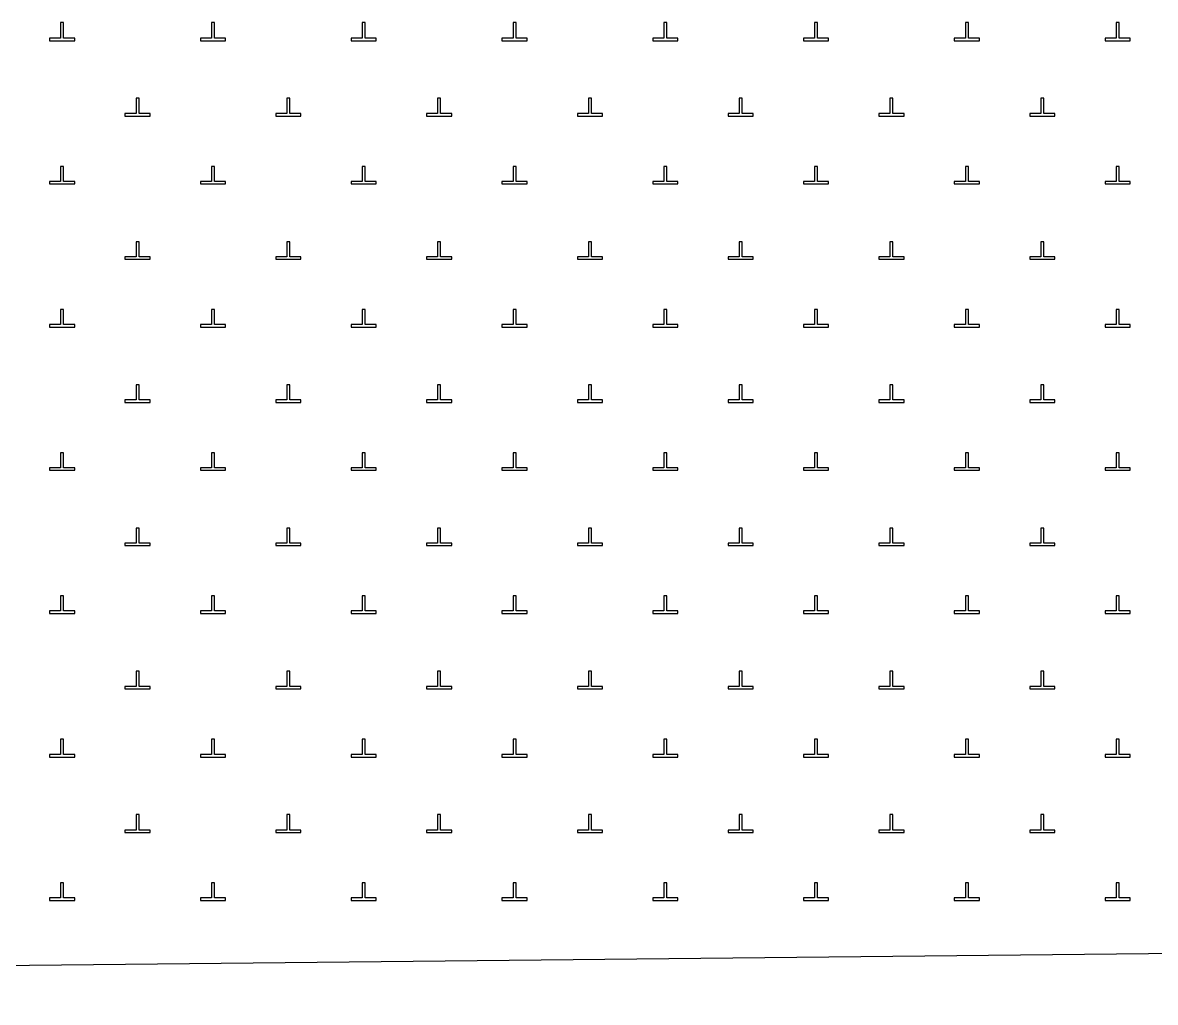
# Model space of a CAD drawing. Extents: x 550890 to 551618, y 1839259 to 1840146.
# Drawn here: x 551473.6 to 551496.14, y 1839868.35 to 1839887.85 of the extents above; entities that cross this region are included whole.
import ezdxf

# ---------------------------------------------------------------- set-up
doc = ezdxf.new("R2010")
doc.units = 0
doc.layers.add('Level 10', color=7, linetype='Continuous')
doc.layers.add('Level 19', color=7, linetype='Continuous')

msp = doc.modelspace()

# ---------------------------------------------------------------- linework, layer by layer
at = {"layer": 'Level 10'}
msp.add_line((551403.77, 1839868.35), (551536.48, 1839869.75), dxfattribs=at)
at = {"layer": 'Level 19'}
for p, q in [((551474.42, 1839887.85), (551474.36, 1839887.85)), ((551474.36, 1839887.85), (551474.36, 1839887.54)), ((551474.42, 1839887.54), (551474.42, 1839887.85)), ((551477.42, 1839887.85), (551477.36, 1839887.85)), ((551477.36, 1839887.85), (551477.36, 1839887.54)), ((551477.42, 1839887.54), (551477.42, 1839887.85)), ((551480.42, 1839887.85), (551480.36, 1839887.85)), ((551480.36, 1839887.85), (551480.36, 1839887.54)), ((551480.42, 1839887.54), (551480.42, 1839887.85)), ((551483.42, 1839887.85), (551483.36, 1839887.85)), ((551483.36, 1839887.85), (551483.36, 1839887.54)), ((551483.42, 1839887.54), (551483.42, 1839887.85)), ((551486.42, 1839887.85), (551486.36, 1839887.85)), ((551486.36, 1839887.85), (551486.36, 1839887.54)), ((551486.42, 1839887.54), (551486.42, 1839887.85)), ((551489.42, 1839887.85), (551489.36, 1839887.85)), ((551489.36, 1839887.85), (551489.36, 1839887.54)), ((551489.42, 1839887.54), (551489.42, 1839887.85)), ((551492.42, 1839887.85), (551492.36, 1839887.85)), ((551492.36, 1839887.85), (551492.36, 1839887.54)), ((551492.42, 1839887.54), (551492.42, 1839887.85)), ((551495.42, 1839887.85), (551495.36, 1839887.85)), ((551495.36, 1839887.85), (551495.36, 1839887.54)), ((551495.42, 1839887.54), (551495.42, 1839887.85)), ((551474.36, 1839887.54), (551474.14, 1839887.54)), ((551474.14, 1839887.54), (551474.14, 1839887.49)), ((551474.14, 1839887.49), (551474.64, 1839887.49)), ((551474.64, 1839887.54), (551474.42, 1839887.54)), ((551474.64, 1839887.49), (551474.64, 1839887.54)), ((551477.36, 1839887.54), (551477.14, 1839887.54)), ((551477.14, 1839887.54), (551477.14, 1839887.49)), ((551477.14, 1839887.49), (551477.64, 1839887.49)), ((551477.64, 1839887.54), (551477.42, 1839887.54)), ((551477.64, 1839887.49), (551477.64, 1839887.54)), ((551480.36, 1839887.54), (551480.14, 1839887.54)), ((551480.14, 1839887.54), (551480.14, 1839887.49)), ((551480.14, 1839887.49), (551480.64, 1839887.49)), ((551480.64, 1839887.54), (551480.42, 1839887.54)), ((551480.64, 1839887.49), (551480.64, 1839887.54)), ((551483.36, 1839887.54), (551483.14, 1839887.54)), ((551483.14, 1839887.54), (551483.14, 1839887.49)), ((551483.14, 1839887.49), (551483.64, 1839887.49)), ((551483.64, 1839887.54), (551483.42, 1839887.54)), ((551483.64, 1839887.49), (551483.64, 1839887.54)), ((551486.36, 1839887.54), (551486.14, 1839887.54)), ((551486.14, 1839887.54), (551486.14, 1839887.49)), ((551486.14, 1839887.49), (551486.64, 1839887.49)), ((551486.64, 1839887.54), (551486.42, 1839887.54)), ((551486.64, 1839887.49), (551486.64, 1839887.54)), ((551489.36, 1839887.54), (551489.14, 1839887.54)), ((551489.14, 1839887.54), (551489.14, 1839887.49)), ((551489.14, 1839887.49), (551489.64, 1839887.49)), ((551489.64, 1839887.54), (551489.42, 1839887.54)), ((551489.64, 1839887.49), (551489.64, 1839887.54)), ((551492.36, 1839887.54), (551492.14, 1839887.54)), ((551492.14, 1839887.54), (551492.14, 1839887.49)), ((551492.14, 1839887.49), (551492.64, 1839887.49)), ((551492.64, 1839887.54), (551492.42, 1839887.54)), ((551492.64, 1839887.49), (551492.64, 1839887.54)), ((551495.36, 1839887.54), (551495.14, 1839887.54)), ((551495.14, 1839887.54), (551495.14, 1839887.49)), ((551495.14, 1839887.49), (551495.64, 1839887.49)), ((551495.64, 1839887.54), (551495.42, 1839887.54)), ((551495.64, 1839887.49), (551495.64, 1839887.54)), ((551475.92, 1839886.35), (551475.86, 1839886.35)), ((551475.86, 1839886.35), (551475.86, 1839886.04)), ((551475.92, 1839886.04), (551475.92, 1839886.35)), ((551478.92, 1839886.35), (551478.86, 1839886.35)), ((551478.86, 1839886.35), (551478.86, 1839886.04)), ((551478.92, 1839886.04), (551478.92, 1839886.35)), ((551481.92, 1839886.35), (551481.86, 1839886.35)), ((551481.86, 1839886.35), (551481.86, 1839886.04)), ((551481.92, 1839886.04), (551481.92, 1839886.35)), ((551484.92, 1839886.35), (551484.86, 1839886.35)), ((551484.86, 1839886.35), (551484.86, 1839886.04)), ((551484.92, 1839886.04), (551484.92, 1839886.35)), ((551487.92, 1839886.35), (551487.86, 1839886.35)), ((551487.86, 1839886.35), (551487.86, 1839886.04)), ((551487.92, 1839886.04), (551487.92, 1839886.35)), ((551490.92, 1839886.35), (551490.86, 1839886.35)), ((551490.86, 1839886.35), (551490.86, 1839886.04)), ((551490.92, 1839886.04), (551490.92, 1839886.35)), ((551493.92, 1839886.35), (551493.86, 1839886.35)), ((551493.86, 1839886.35), (551493.86, 1839886.04)), ((551493.92, 1839886.04), (551493.92, 1839886.35)), ((551475.86, 1839886.04), (551475.64, 1839886.04)), ((551475.64, 1839886.04), (551475.64, 1839885.99)), ((551475.64, 1839885.99), (551476.14, 1839885.99)), ((551476.14, 1839886.04), (551475.92, 1839886.04)), ((551476.14, 1839885.99), (551476.14, 1839886.04)), ((551478.86, 1839886.04), (551478.64, 1839886.04)), ((551478.64, 1839886.04), (551478.64, 1839885.99)), ((551478.64, 1839885.99), (551479.14, 1839885.99)), ((551479.14, 1839886.04), (551478.92, 1839886.04)), ((551479.14, 1839885.99), (551479.14, 1839886.04)), ((551481.86, 1839886.04), (551481.64, 1839886.04)), ((551481.64, 1839886.04), (551481.64, 1839885.99)), ((551481.64, 1839885.99), (551482.14, 1839885.99)), ((551482.14, 1839886.04), (551481.92, 1839886.04)), ((551482.14, 1839885.99), (551482.14, 1839886.04)), ((551484.86, 1839886.04), (551484.64, 1839886.04)), ((551484.64, 1839886.04), (551484.64, 1839885.99)), ((551484.64, 1839885.99), (551485.14, 1839885.99)), ((551485.14, 1839886.04), (551484.92, 1839886.04)), ((551485.14, 1839885.99), (551485.14, 1839886.04)), ((551487.86, 1839886.04), (551487.64, 1839886.04)), ((551487.64, 1839886.04), (551487.64, 1839885.99)), ((551487.64, 1839885.99), (551488.14, 1839885.99)), ((551488.14, 1839886.04), (551487.92, 1839886.04)), ((551488.14, 1839885.99), (551488.14, 1839886.04)), ((551490.86, 1839886.04), (551490.64, 1839886.04)), ((551490.64, 1839886.04), (551490.64, 1839885.99)), ((551490.64, 1839885.99), (551491.14, 1839885.99)), ((551491.14, 1839886.04), (551490.92, 1839886.04)), ((551491.14, 1839885.99), (551491.14, 1839886.04)), ((551493.86, 1839886.04), (551493.64, 1839886.04)), ((551493.64, 1839886.04), (551493.64, 1839885.99)), ((551493.64, 1839885.99), (551494.14, 1839885.99)), ((551494.14, 1839886.04), (551493.92, 1839886.04)), ((551494.14, 1839885.99), (551494.14, 1839886.04)), ((551474.42, 1839884.99), (551474.36, 1839884.99)), ((551474.36, 1839884.99), (551474.36, 1839884.69)), ((551474.42, 1839884.69), (551474.42, 1839884.99)), ((551477.42, 1839884.99), (551477.36, 1839884.99)), ((551477.36, 1839884.99), (551477.36, 1839884.69)), ((551477.42, 1839884.69), (551477.42, 1839884.99)), ((551480.42, 1839884.99), (551480.36, 1839884.99)), ((551480.36, 1839884.99), (551480.36, 1839884.69)), ((551480.42, 1839884.69), (551480.42, 1839884.99)), ((551483.42, 1839884.99), (551483.36, 1839884.99)), ((551483.36, 1839884.99), (551483.36, 1839884.69)), ((551483.42, 1839884.69), (551483.42, 1839884.99)), ((551486.42, 1839884.99), (551486.36, 1839884.99)), ((551486.36, 1839884.99), (551486.36, 1839884.69)), ((551486.42, 1839884.69), (551486.42, 1839884.99)), ((551489.42, 1839884.99), (551489.36, 1839884.99)), ((551489.36, 1839884.99), (551489.36, 1839884.69)), ((551489.42, 1839884.69), (551489.42, 1839884.99)), ((551492.42, 1839884.99), (551492.36, 1839884.99)), ((551492.36, 1839884.99), (551492.36, 1839884.69)), ((551492.42, 1839884.69), (551492.42, 1839884.99)), ((551495.42, 1839884.99), (551495.36, 1839884.99)), ((551495.36, 1839884.99), (551495.36, 1839884.69)), ((551495.42, 1839884.69), (551495.42, 1839884.99)), ((551474.36, 1839884.69), (551474.14, 1839884.69)), ((551474.14, 1839884.69), (551474.14, 1839884.64)), ((551474.14, 1839884.64), (551474.64, 1839884.64)), ((551474.64, 1839884.69), (551474.42, 1839884.69)), ((551474.64, 1839884.64), (551474.64, 1839884.69)), ((551477.36, 1839884.69), (551477.14, 1839884.69)), ((551477.14, 1839884.69), (551477.14, 1839884.64)), ((551477.14, 1839884.64), (551477.64, 1839884.64)), ((551477.64, 1839884.69), (551477.42, 1839884.69)), ((551477.64, 1839884.64), (551477.64, 1839884.69)), ((551480.36, 1839884.69), (551480.14, 1839884.69)), ((551480.14, 1839884.69), (551480.14, 1839884.64)), ((551480.14, 1839884.64), (551480.64, 1839884.64)), ((551480.64, 1839884.69), (551480.42, 1839884.69)), ((551480.64, 1839884.64), (551480.64, 1839884.69)), ((551483.36, 1839884.69), (551483.14, 1839884.69)), ((551483.14, 1839884.69), (551483.14, 1839884.64)), ((551483.14, 1839884.64), (551483.64, 1839884.64)), ((551483.64, 1839884.69), (551483.42, 1839884.69)), ((551483.64, 1839884.64), (551483.64, 1839884.69)), ((551486.36, 1839884.69), (551486.14, 1839884.69)), ((551486.14, 1839884.69), (551486.14, 1839884.64)), ((551486.14, 1839884.64), (551486.64, 1839884.64)), ((551486.64, 1839884.69), (551486.42, 1839884.69)), ((551486.64, 1839884.64), (551486.64, 1839884.69)), ((551489.36, 1839884.69), (551489.14, 1839884.69)), ((551489.14, 1839884.69), (551489.14, 1839884.64)), ((551489.14, 1839884.64), (551489.64, 1839884.64)), ((551489.64, 1839884.69), (551489.42, 1839884.69)), ((551489.64, 1839884.64), (551489.64, 1839884.69)), ((551492.36, 1839884.69), (551492.14, 1839884.69)), ((551492.14, 1839884.69), (551492.14, 1839884.64)), ((551492.14, 1839884.64), (551492.64, 1839884.64)), ((551492.64, 1839884.69), (551492.42, 1839884.69)), ((551492.64, 1839884.64), (551492.64, 1839884.69)), ((551495.36, 1839884.69), (551495.14, 1839884.69)), ((551495.14, 1839884.69), (551495.14, 1839884.64)), ((551495.14, 1839884.64), (551495.64, 1839884.64)), ((551495.64, 1839884.69), (551495.42, 1839884.69)), ((551495.64, 1839884.64), (551495.64, 1839884.69)), ((551475.92, 1839883.49), (551475.86, 1839883.49)), ((551475.86, 1839883.49), (551475.86, 1839883.19)), ((551475.92, 1839883.19), (551475.92, 1839883.49)), ((551478.92, 1839883.49), (551478.86, 1839883.49)), ((551478.86, 1839883.49), (551478.86, 1839883.19)), ((551478.92, 1839883.19), (551478.92, 1839883.49)), ((551481.92, 1839883.49), (551481.86, 1839883.49)), ((551481.86, 1839883.49), (551481.86, 1839883.19)), ((551481.92, 1839883.19), (551481.92, 1839883.49)), ((551484.92, 1839883.49), (551484.86, 1839883.49)), ((551484.86, 1839883.49), (551484.86, 1839883.19)), ((551484.92, 1839883.19), (551484.92, 1839883.49)), ((551487.92, 1839883.49), (551487.86, 1839883.49)), ((551487.86, 1839883.49), (551487.86, 1839883.19)), ((551487.92, 1839883.19), (551487.92, 1839883.49)), ((551490.92, 1839883.49), (551490.86, 1839883.49)), ((551490.86, 1839883.49), (551490.86, 1839883.19)), ((551490.92, 1839883.19), (551490.92, 1839883.49)), ((551493.92, 1839883.49), (551493.86, 1839883.49)), ((551493.86, 1839883.49), (551493.86, 1839883.19)), ((551493.92, 1839883.19), (551493.92, 1839883.49)), ((551475.86, 1839883.19), (551475.64, 1839883.19)), ((551475.64, 1839883.19), (551475.64, 1839883.14)), ((551475.64, 1839883.14), (551476.14, 1839883.14)), ((551476.14, 1839883.19), (551475.92, 1839883.19)), ((551476.14, 1839883.14), (551476.14, 1839883.19)), ((551478.86, 1839883.19), (551478.64, 1839883.19)), ((551478.64, 1839883.19), (551478.64, 1839883.14)), ((551478.64, 1839883.14), (551479.14, 1839883.14)), ((551479.14, 1839883.19), (551478.92, 1839883.19)), ((551479.14, 1839883.14), (551479.14, 1839883.19)), ((551481.86, 1839883.19), (551481.64, 1839883.19)), ((551481.64, 1839883.19), (551481.64, 1839883.14)), ((551481.64, 1839883.14), (551482.14, 1839883.14)), ((551482.14, 1839883.19), (551481.92, 1839883.19)), ((551482.14, 1839883.14), (551482.14, 1839883.19)), ((551484.86, 1839883.19), (551484.64, 1839883.19)), ((551484.64, 1839883.19), (551484.64, 1839883.14)), ((551484.64, 1839883.14), (551485.14, 1839883.14)), ((551485.14, 1839883.19), (551484.92, 1839883.19)), ((551485.14, 1839883.14), (551485.14, 1839883.19)), ((551487.86, 1839883.19), (551487.64, 1839883.19)), ((551487.64, 1839883.19), (551487.64, 1839883.14)), ((551487.64, 1839883.14), (551488.14, 1839883.14)), ((551488.14, 1839883.19), (551487.92, 1839883.19)), ((551488.14, 1839883.14), (551488.14, 1839883.19)), ((551490.86, 1839883.19), (551490.64, 1839883.19)), ((551490.64, 1839883.19), (551490.64, 1839883.14)), ((551490.64, 1839883.14), (551491.14, 1839883.14)), ((551491.14, 1839883.19), (551490.92, 1839883.19)), ((551491.14, 1839883.14), (551491.14, 1839883.19)), ((551493.86, 1839883.19), (551493.64, 1839883.19)), ((551493.64, 1839883.19), (551493.64, 1839883.14)), ((551493.64, 1839883.14), (551494.14, 1839883.14)), ((551494.14, 1839883.19), (551493.92, 1839883.19)), ((551494.14, 1839883.14), (551494.14, 1839883.19)), ((551474.42, 1839882.14), (551474.36, 1839882.14)), ((551474.36, 1839882.14), (551474.36, 1839881.84)), ((551474.42, 1839881.84), (551474.42, 1839882.14)), ((551477.42, 1839882.14), (551477.36, 1839882.14)), ((551477.36, 1839882.14), (551477.36, 1839881.84)), ((551477.42, 1839881.84), (551477.42, 1839882.14)), ((551480.42, 1839882.14), (551480.36, 1839882.14)), ((551480.36, 1839882.14), (551480.36, 1839881.84)), ((551480.42, 1839881.84), (551480.42, 1839882.14)), ((551483.42, 1839882.14), (551483.36, 1839882.14)), ((551483.36, 1839882.14), (551483.36, 1839881.84)), ((551483.42, 1839881.84), (551483.42, 1839882.14)), ((551486.42, 1839882.14), (551486.36, 1839882.14)), ((551486.36, 1839882.14), (551486.36, 1839881.84)), ((551486.42, 1839881.84), (551486.42, 1839882.14)), ((551489.42, 1839882.14), (551489.36, 1839882.14)), ((551489.36, 1839882.14), (551489.36, 1839881.84)), ((551489.42, 1839881.84), (551489.42, 1839882.14)), ((551492.42, 1839882.14), (551492.36, 1839882.14)), ((551492.36, 1839882.14), (551492.36, 1839881.84)), ((551492.42, 1839881.84), (551492.42, 1839882.14)), ((551495.42, 1839882.14), (551495.36, 1839882.14)), ((551495.36, 1839882.14), (551495.36, 1839881.84)), ((551495.42, 1839881.84), (551495.42, 1839882.14)), ((551474.36, 1839881.84), (551474.14, 1839881.84)), ((551474.14, 1839881.84), (551474.14, 1839881.79)), ((551474.14, 1839881.79), (551474.64, 1839881.79)), ((551474.64, 1839881.84), (551474.42, 1839881.84)), ((551474.64, 1839881.79), (551474.64, 1839881.84)), ((551477.36, 1839881.84), (551477.14, 1839881.84)), ((551477.14, 1839881.84), (551477.14, 1839881.79)), ((551477.14, 1839881.79), (551477.64, 1839881.79)), ((551477.64, 1839881.84), (551477.42, 1839881.84)), ((551477.64, 1839881.79), (551477.64, 1839881.84)), ((551480.36, 1839881.84), (551480.14, 1839881.84)), ((551480.14, 1839881.84), (551480.14, 1839881.79)), ((551480.14, 1839881.79), (551480.64, 1839881.79)), ((551480.64, 1839881.84), (551480.42, 1839881.84)), ((551480.64, 1839881.79), (551480.64, 1839881.84)), ((551483.36, 1839881.84), (551483.14, 1839881.84)), ((551483.14, 1839881.84), (551483.14, 1839881.79)), ((551483.14, 1839881.79), (551483.64, 1839881.79)), ((551483.64, 1839881.84), (551483.42, 1839881.84)), ((551483.64, 1839881.79), (551483.64, 1839881.84)), ((551486.36, 1839881.84), (551486.14, 1839881.84)), ((551486.14, 1839881.84), (551486.14, 1839881.79)), ((551486.14, 1839881.79), (551486.64, 1839881.79)), ((551486.64, 1839881.84), (551486.42, 1839881.84)), ((551486.64, 1839881.79), (551486.64, 1839881.84)), ((551489.36, 1839881.84), (551489.14, 1839881.84)), ((551489.14, 1839881.84), (551489.14, 1839881.79)), ((551489.14, 1839881.79), (551489.64, 1839881.79)), ((551489.64, 1839881.84), (551489.42, 1839881.84)), ((551489.64, 1839881.79), (551489.64, 1839881.84)), ((551492.36, 1839881.84), (551492.14, 1839881.84)), ((551492.14, 1839881.84), (551492.14, 1839881.79)), ((551492.14, 1839881.79), (551492.64, 1839881.79)), ((551492.64, 1839881.84), (551492.42, 1839881.84)), ((551492.64, 1839881.79), (551492.64, 1839881.84)), ((551495.36, 1839881.84), (551495.14, 1839881.84)), ((551495.14, 1839881.84), (551495.14, 1839881.79)), ((551495.14, 1839881.79), (551495.64, 1839881.79)), ((551495.64, 1839881.84), (551495.42, 1839881.84)), ((551495.64, 1839881.79), (551495.64, 1839881.84)), ((551475.92, 1839880.64), (551475.86, 1839880.64)), ((551475.86, 1839880.64), (551475.86, 1839880.34)), ((551475.92, 1839880.34), (551475.92, 1839880.64)), ((551478.92, 1839880.64), (551478.86, 1839880.64)), ((551478.86, 1839880.64), (551478.86, 1839880.34)), ((551478.92, 1839880.34), (551478.92, 1839880.64)), ((551481.92, 1839880.64), (551481.86, 1839880.64)), ((551481.86, 1839880.64), (551481.86, 1839880.34)), ((551481.92, 1839880.34), (551481.92, 1839880.64)), ((551484.92, 1839880.64), (551484.86, 1839880.64)), ((551484.86, 1839880.64), (551484.86, 1839880.34)), ((551484.92, 1839880.34), (551484.92, 1839880.64)), ((551487.92, 1839880.64), (551487.86, 1839880.64)), ((551487.86, 1839880.64), (551487.86, 1839880.34)), ((551487.92, 1839880.34), (551487.92, 1839880.64)), ((551490.92, 1839880.64), (551490.86, 1839880.64)), ((551490.86, 1839880.64), (551490.86, 1839880.34)), ((551490.92, 1839880.34), (551490.92, 1839880.64)), ((551493.92, 1839880.64), (551493.86, 1839880.64)), ((551493.86, 1839880.64), (551493.86, 1839880.34)), ((551493.92, 1839880.34), (551493.92, 1839880.64)), ((551475.86, 1839880.34), (551475.64, 1839880.34)), ((551475.64, 1839880.34), (551475.64, 1839880.29)), ((551475.64, 1839880.29), (551476.14, 1839880.29)), ((551476.14, 1839880.34), (551475.92, 1839880.34)), ((551476.14, 1839880.29), (551476.14, 1839880.34)), ((551478.86, 1839880.34), (551478.64, 1839880.34)), ((551478.64, 1839880.34), (551478.64, 1839880.29)), ((551478.64, 1839880.29), (551479.14, 1839880.29)), ((551479.14, 1839880.34), (551478.92, 1839880.34)), ((551479.14, 1839880.29), (551479.14, 1839880.34)), ((551481.86, 1839880.34), (551481.64, 1839880.34)), ((551481.64, 1839880.34), (551481.64, 1839880.29)), ((551481.64, 1839880.29), (551482.14, 1839880.29)), ((551482.14, 1839880.34), (551481.92, 1839880.34)), ((551482.14, 1839880.29), (551482.14, 1839880.34)), ((551484.86, 1839880.34), (551484.64, 1839880.34)), ((551484.64, 1839880.34), (551484.64, 1839880.29)), ((551484.64, 1839880.29), (551485.14, 1839880.29)), ((551485.14, 1839880.34), (551484.92, 1839880.34)), ((551485.14, 1839880.29), (551485.14, 1839880.34)), ((551487.86, 1839880.34), (551487.64, 1839880.34)), ((551487.64, 1839880.34), (551487.64, 1839880.29)), ((551487.64, 1839880.29), (551488.14, 1839880.29)), ((551488.14, 1839880.34), (551487.92, 1839880.34)), ((551488.14, 1839880.29), (551488.14, 1839880.34)), ((551490.86, 1839880.34), (551490.64, 1839880.34)), ((551490.64, 1839880.34), (551490.64, 1839880.29)), ((551490.64, 1839880.29), (551491.14, 1839880.29)), ((551491.14, 1839880.34), (551490.92, 1839880.34)), ((551491.14, 1839880.29), (551491.14, 1839880.34)), ((551493.86, 1839880.34), (551493.64, 1839880.34)), ((551493.64, 1839880.34), (551493.64, 1839880.29)), ((551493.64, 1839880.29), (551494.14, 1839880.29)), ((551494.14, 1839880.34), (551493.92, 1839880.34)), ((551494.14, 1839880.29), (551494.14, 1839880.34)), ((551474.42, 1839879.29), (551474.36, 1839879.29)), ((551474.36, 1839879.29), (551474.36, 1839878.99)), ((551474.42, 1839878.99), (551474.42, 1839879.29)), ((551477.42, 1839879.29), (551477.36, 1839879.29)), ((551477.36, 1839879.29), (551477.36, 1839878.99)), ((551477.42, 1839878.99), (551477.42, 1839879.29)), ((551480.42, 1839879.29), (551480.36, 1839879.29)), ((551480.36, 1839879.29), (551480.36, 1839878.99)), ((551480.42, 1839878.99), (551480.42, 1839879.29)), ((551483.42, 1839879.29), (551483.36, 1839879.29)), ((551483.36, 1839879.29), (551483.36, 1839878.99)), ((551483.42, 1839878.99), (551483.42, 1839879.29)), ((551486.42, 1839879.29), (551486.36, 1839879.29)), ((551486.36, 1839879.29), (551486.36, 1839878.99)), ((551486.42, 1839878.99), (551486.42, 1839879.29)), ((551489.42, 1839879.29), (551489.36, 1839879.29)), ((551489.36, 1839879.29), (551489.36, 1839878.99)), ((551489.42, 1839878.99), (551489.42, 1839879.29)), ((551492.42, 1839879.29), (551492.36, 1839879.29)), ((551492.36, 1839879.29), (551492.36, 1839878.99)), ((551492.42, 1839878.99), (551492.42, 1839879.29)), ((551495.42, 1839879.29), (551495.36, 1839879.29)), ((551495.36, 1839879.29), (551495.36, 1839878.99)), ((551495.42, 1839878.99), (551495.42, 1839879.29)), ((551474.36, 1839878.99), (551474.14, 1839878.99)), ((551474.14, 1839878.99), (551474.14, 1839878.94)), ((551474.14, 1839878.94), (551474.64, 1839878.94)), ((551474.64, 1839878.99), (551474.42, 1839878.99)), ((551474.64, 1839878.94), (551474.64, 1839878.99)), ((551477.36, 1839878.99), (551477.14, 1839878.99)), ((551477.14, 1839878.99), (551477.14, 1839878.94)), ((551477.14, 1839878.94), (551477.64, 1839878.94)), ((551477.64, 1839878.99), (551477.42, 1839878.99)), ((551477.64, 1839878.94), (551477.64, 1839878.99)), ((551480.36, 1839878.99), (551480.14, 1839878.99)), ((551480.14, 1839878.99), (551480.14, 1839878.94)), ((551480.14, 1839878.94), (551480.64, 1839878.94)), ((551480.64, 1839878.99), (551480.42, 1839878.99)), ((551480.64, 1839878.94), (551480.64, 1839878.99)), ((551483.36, 1839878.99), (551483.14, 1839878.99)), ((551483.14, 1839878.99), (551483.14, 1839878.94)), ((551483.14, 1839878.94), (551483.64, 1839878.94)), ((551483.64, 1839878.99), (551483.42, 1839878.99)), ((551483.64, 1839878.94), (551483.64, 1839878.99)), ((551486.36, 1839878.99), (551486.14, 1839878.99)), ((551486.14, 1839878.99), (551486.14, 1839878.94)), ((551486.14, 1839878.94), (551486.64, 1839878.94)), ((551486.64, 1839878.99), (551486.42, 1839878.99)), ((551486.64, 1839878.94), (551486.64, 1839878.99)), ((551489.36, 1839878.99), (551489.14, 1839878.99)), ((551489.14, 1839878.99), (551489.14, 1839878.94)), ((551489.14, 1839878.94), (551489.64, 1839878.94)), ((551489.64, 1839878.99), (551489.42, 1839878.99)), ((551489.64, 1839878.94), (551489.64, 1839878.99)), ((551492.36, 1839878.99), (551492.14, 1839878.99)), ((551492.14, 1839878.99), (551492.14, 1839878.94)), ((551492.14, 1839878.94), (551492.64, 1839878.94)), ((551492.64, 1839878.99), (551492.42, 1839878.99)), ((551492.64, 1839878.94), (551492.64, 1839878.99)), ((551495.36, 1839878.99), (551495.14, 1839878.99)), ((551495.14, 1839878.99), (551495.14, 1839878.94)), ((551495.14, 1839878.94), (551495.64, 1839878.94)), ((551495.64, 1839878.99), (551495.42, 1839878.99)), ((551495.64, 1839878.94), (551495.64, 1839878.99)), ((551475.92, 1839877.79), (551475.86, 1839877.79)), ((551475.86, 1839877.79), (551475.86, 1839877.49)), ((551475.92, 1839877.49), (551475.92, 1839877.79)), ((551478.92, 1839877.79), (551478.86, 1839877.79)), ((551478.86, 1839877.79), (551478.86, 1839877.49)), ((551478.92, 1839877.49), (551478.92, 1839877.79)), ((551481.92, 1839877.79), (551481.86, 1839877.79)), ((551481.86, 1839877.79), (551481.86, 1839877.49)), ((551481.92, 1839877.49), (551481.92, 1839877.79)), ((551484.92, 1839877.79), (551484.86, 1839877.79)), ((551484.86, 1839877.79), (551484.86, 1839877.49)), ((551484.92, 1839877.49), (551484.92, 1839877.79)), ((551487.92, 1839877.79), (551487.86, 1839877.79)), ((551487.86, 1839877.79), (551487.86, 1839877.49)), ((551487.92, 1839877.49), (551487.92, 1839877.79)), ((551490.92, 1839877.79), (551490.86, 1839877.79)), ((551490.86, 1839877.79), (551490.86, 1839877.49)), ((551490.92, 1839877.49), (551490.92, 1839877.79)), ((551493.92, 1839877.79), (551493.86, 1839877.79)), ((551493.86, 1839877.79), (551493.86, 1839877.49)), ((551493.92, 1839877.49), (551493.92, 1839877.79)), ((551475.86, 1839877.49), (551475.64, 1839877.49)), ((551475.64, 1839877.49), (551475.64, 1839877.44)), ((551475.64, 1839877.44), (551476.14, 1839877.44)), ((551476.14, 1839877.49), (551475.92, 1839877.49)), ((551476.14, 1839877.44), (551476.14, 1839877.49)), ((551478.86, 1839877.49), (551478.64, 1839877.49)), ((551478.64, 1839877.49), (551478.64, 1839877.44)), ((551478.64, 1839877.44), (551479.14, 1839877.44)), ((551479.14, 1839877.49), (551478.92, 1839877.49)), ((551479.14, 1839877.44), (551479.14, 1839877.49)), ((551481.86, 1839877.49), (551481.64, 1839877.49)), ((551481.64, 1839877.49), (551481.64, 1839877.44)), ((551481.64, 1839877.44), (551482.14, 1839877.44)), ((551482.14, 1839877.49), (551481.92, 1839877.49)), ((551482.14, 1839877.44), (551482.14, 1839877.49)), ((551484.86, 1839877.49), (551484.64, 1839877.49)), ((551484.64, 1839877.49), (551484.64, 1839877.44)), ((551484.64, 1839877.44), (551485.14, 1839877.44)), ((551485.14, 1839877.49), (551484.92, 1839877.49)), ((551485.14, 1839877.44), (551485.14, 1839877.49)), ((551487.86, 1839877.49), (551487.64, 1839877.49)), ((551487.64, 1839877.49), (551487.64, 1839877.44)), ((551487.64, 1839877.44), (551488.14, 1839877.44)), ((551488.14, 1839877.49), (551487.92, 1839877.49)), ((551488.14, 1839877.44), (551488.14, 1839877.49)), ((551490.86, 1839877.49), (551490.64, 1839877.49)), ((551490.64, 1839877.49), (551490.64, 1839877.44)), ((551490.64, 1839877.44), (551491.14, 1839877.44)), ((551491.14, 1839877.49), (551490.92, 1839877.49)), ((551491.14, 1839877.44), (551491.14, 1839877.49)), ((551493.86, 1839877.49), (551493.64, 1839877.49)), ((551493.64, 1839877.49), (551493.64, 1839877.44)), ((551493.64, 1839877.44), (551494.14, 1839877.44)), ((551494.14, 1839877.49), (551493.92, 1839877.49)), ((551494.14, 1839877.44), (551494.14, 1839877.49)), ((551474.42, 1839876.44), (551474.36, 1839876.44)), ((551474.36, 1839876.44), (551474.36, 1839876.14)), ((551474.42, 1839876.14), (551474.42, 1839876.44)), ((551477.42, 1839876.44), (551477.36, 1839876.44)), ((551477.36, 1839876.44), (551477.36, 1839876.14)), ((551477.42, 1839876.14), (551477.42, 1839876.44)), ((551480.42, 1839876.44), (551480.36, 1839876.44)), ((551480.36, 1839876.44), (551480.36, 1839876.14)), ((551480.42, 1839876.14), (551480.42, 1839876.44)), ((551483.42, 1839876.44), (551483.36, 1839876.44)), ((551483.36, 1839876.44), (551483.36, 1839876.14)), ((551483.42, 1839876.14), (551483.42, 1839876.44)), ((551486.42, 1839876.44), (551486.36, 1839876.44)), ((551486.36, 1839876.44), (551486.36, 1839876.14)), ((551486.42, 1839876.14), (551486.42, 1839876.44)), ((551489.42, 1839876.44), (551489.36, 1839876.44)), ((551489.36, 1839876.44), (551489.36, 1839876.14)), ((551489.42, 1839876.14), (551489.42, 1839876.44)), ((551492.42, 1839876.44), (551492.36, 1839876.44)), ((551492.36, 1839876.44), (551492.36, 1839876.14)), ((551492.42, 1839876.14), (551492.42, 1839876.44)), ((551495.42, 1839876.44), (551495.36, 1839876.44)), ((551495.36, 1839876.44), (551495.36, 1839876.14)), ((551495.42, 1839876.14), (551495.42, 1839876.44)), ((551474.36, 1839876.14), (551474.14, 1839876.14)), ((551474.14, 1839876.14), (551474.14, 1839876.09)), ((551474.14, 1839876.09), (551474.64, 1839876.09)), ((551474.64, 1839876.14), (551474.42, 1839876.14)), ((551474.64, 1839876.09), (551474.64, 1839876.14)), ((551477.36, 1839876.14), (551477.14, 1839876.14)), ((551477.14, 1839876.14), (551477.14, 1839876.09)), ((551477.14, 1839876.09), (551477.64, 1839876.09)), ((551477.64, 1839876.14), (551477.42, 1839876.14)), ((551477.64, 1839876.09), (551477.64, 1839876.14)), ((551480.36, 1839876.14), (551480.14, 1839876.14)), ((551480.14, 1839876.14), (551480.14, 1839876.09)), ((551480.14, 1839876.09), (551480.64, 1839876.09)), ((551480.64, 1839876.14), (551480.42, 1839876.14)), ((551480.64, 1839876.09), (551480.64, 1839876.14)), ((551483.36, 1839876.14), (551483.14, 1839876.14)), ((551483.14, 1839876.14), (551483.14, 1839876.09)), ((551483.14, 1839876.09), (551483.64, 1839876.09)), ((551483.64, 1839876.14), (551483.42, 1839876.14)), ((551483.64, 1839876.09), (551483.64, 1839876.14)), ((551486.36, 1839876.14), (551486.14, 1839876.14)), ((551486.14, 1839876.14), (551486.14, 1839876.09)), ((551486.14, 1839876.09), (551486.64, 1839876.09)), ((551486.64, 1839876.14), (551486.42, 1839876.14)), ((551486.64, 1839876.09), (551486.64, 1839876.14)), ((551489.36, 1839876.14), (551489.14, 1839876.14)), ((551489.14, 1839876.14), (551489.14, 1839876.09)), ((551489.14, 1839876.09), (551489.64, 1839876.09)), ((551489.64, 1839876.14), (551489.42, 1839876.14)), ((551489.64, 1839876.09), (551489.64, 1839876.14)), ((551492.36, 1839876.14), (551492.14, 1839876.14)), ((551492.14, 1839876.14), (551492.14, 1839876.09)), ((551492.14, 1839876.09), (551492.64, 1839876.09)), ((551492.64, 1839876.14), (551492.42, 1839876.14)), ((551492.64, 1839876.09), (551492.64, 1839876.14)), ((551495.36, 1839876.14), (551495.14, 1839876.14)), ((551495.14, 1839876.14), (551495.14, 1839876.09)), ((551495.14, 1839876.09), (551495.64, 1839876.09)), ((551495.64, 1839876.14), (551495.42, 1839876.14)), ((551495.64, 1839876.09), (551495.64, 1839876.14)), ((551475.92, 1839874.94), (551475.86, 1839874.94)), ((551475.86, 1839874.94), (551475.86, 1839874.64)), ((551475.92, 1839874.64), (551475.92, 1839874.94)), ((551478.92, 1839874.94), (551478.86, 1839874.94)), ((551478.86, 1839874.94), (551478.86, 1839874.64)), ((551478.92, 1839874.64), (551478.92, 1839874.94)), ((551481.92, 1839874.94), (551481.86, 1839874.94)), ((551481.86, 1839874.94), (551481.86, 1839874.64)), ((551481.92, 1839874.64), (551481.92, 1839874.94)), ((551484.92, 1839874.94), (551484.86, 1839874.94)), ((551484.86, 1839874.94), (551484.86, 1839874.64)), ((551484.92, 1839874.64), (551484.92, 1839874.94)), ((551487.92, 1839874.94), (551487.86, 1839874.94)), ((551487.86, 1839874.94), (551487.86, 1839874.64)), ((551487.92, 1839874.64), (551487.92, 1839874.94)), ((551490.92, 1839874.94), (551490.86, 1839874.94)), ((551490.86, 1839874.94), (551490.86, 1839874.64)), ((551490.92, 1839874.64), (551490.92, 1839874.94)), ((551493.92, 1839874.94), (551493.86, 1839874.94)), ((551493.86, 1839874.94), (551493.86, 1839874.64)), ((551493.92, 1839874.64), (551493.92, 1839874.94)), ((551475.86, 1839874.64), (551475.64, 1839874.64)), ((551475.64, 1839874.64), (551475.64, 1839874.59)), ((551475.64, 1839874.59), (551476.14, 1839874.59)), ((551476.14, 1839874.64), (551475.92, 1839874.64)), ((551476.14, 1839874.59), (551476.14, 1839874.64)), ((551478.86, 1839874.64), (551478.64, 1839874.64)), ((551478.64, 1839874.64), (551478.64, 1839874.59)), ((551478.64, 1839874.59), (551479.14, 1839874.59)), ((551479.14, 1839874.64), (551478.92, 1839874.64)), ((551479.14, 1839874.59), (551479.14, 1839874.64)), ((551481.86, 1839874.64), (551481.64, 1839874.64)), ((551481.64, 1839874.64), (551481.64, 1839874.59)), ((551481.64, 1839874.59), (551482.14, 1839874.59)), ((551482.14, 1839874.64), (551481.92, 1839874.64)), ((551482.14, 1839874.59), (551482.14, 1839874.64)), ((551484.86, 1839874.64), (551484.64, 1839874.64)), ((551484.64, 1839874.64), (551484.64, 1839874.59)), ((551484.64, 1839874.59), (551485.14, 1839874.59)), ((551485.14, 1839874.64), (551484.92, 1839874.64)), ((551485.14, 1839874.59), (551485.14, 1839874.64)), ((551487.86, 1839874.64), (551487.64, 1839874.64)), ((551487.64, 1839874.64), (551487.64, 1839874.59)), ((551487.64, 1839874.59), (551488.14, 1839874.59)), ((551488.14, 1839874.64), (551487.92, 1839874.64)), ((551488.14, 1839874.59), (551488.14, 1839874.64)), ((551490.86, 1839874.64), (551490.64, 1839874.64)), ((551490.64, 1839874.64), (551490.64, 1839874.59)), ((551490.64, 1839874.59), (551491.14, 1839874.59)), ((551491.14, 1839874.64), (551490.92, 1839874.64)), ((551491.14, 1839874.59), (551491.14, 1839874.64)), ((551493.86, 1839874.64), (551493.64, 1839874.64)), ((551493.64, 1839874.64), (551493.64, 1839874.59)), ((551493.64, 1839874.59), (551494.14, 1839874.59)), ((551494.14, 1839874.64), (551493.92, 1839874.64)), ((551494.14, 1839874.59), (551494.14, 1839874.64)), ((551474.42, 1839873.59), (551474.36, 1839873.59)), ((551474.36, 1839873.59), (551474.36, 1839873.28)), ((551474.42, 1839873.28), (551474.42, 1839873.59)), ((551477.42, 1839873.59), (551477.36, 1839873.59)), ((551477.36, 1839873.59), (551477.36, 1839873.28)), ((551477.42, 1839873.28), (551477.42, 1839873.59)), ((551480.42, 1839873.59), (551480.36, 1839873.59)), ((551480.36, 1839873.59), (551480.36, 1839873.28)), ((551480.42, 1839873.28), (551480.42, 1839873.59)), ((551483.42, 1839873.59), (551483.36, 1839873.59)), ((551483.36, 1839873.59), (551483.36, 1839873.28)), ((551483.42, 1839873.28), (551483.42, 1839873.59)), ((551486.42, 1839873.59), (551486.36, 1839873.59)), ((551486.36, 1839873.59), (551486.36, 1839873.28)), ((551486.42, 1839873.28), (551486.42, 1839873.59)), ((551489.42, 1839873.59), (551489.36, 1839873.59)), ((551489.36, 1839873.59), (551489.36, 1839873.28)), ((551489.42, 1839873.28), (551489.42, 1839873.59)), ((551492.42, 1839873.59), (551492.36, 1839873.59)), ((551492.36, 1839873.59), (551492.36, 1839873.28)), ((551492.42, 1839873.28), (551492.42, 1839873.59)), ((551495.42, 1839873.59), (551495.36, 1839873.59)), ((551495.36, 1839873.59), (551495.36, 1839873.28)), ((551495.42, 1839873.28), (551495.42, 1839873.59)), ((551474.36, 1839873.28), (551474.14, 1839873.28)), ((551474.14, 1839873.28), (551474.14, 1839873.23)), ((551474.14, 1839873.23), (551474.64, 1839873.23)), ((551474.64, 1839873.28), (551474.42, 1839873.28)), ((551474.64, 1839873.23), (551474.64, 1839873.28)), ((551477.36, 1839873.28), (551477.14, 1839873.28)), ((551477.14, 1839873.28), (551477.14, 1839873.23)), ((551477.14, 1839873.23), (551477.64, 1839873.23)), ((551477.64, 1839873.28), (551477.42, 1839873.28)), ((551477.64, 1839873.23), (551477.64, 1839873.28)), ((551480.36, 1839873.28), (551480.14, 1839873.28)), ((551480.14, 1839873.28), (551480.14, 1839873.23)), ((551480.14, 1839873.23), (551480.64, 1839873.23)), ((551480.64, 1839873.28), (551480.42, 1839873.28)), ((551480.64, 1839873.23), (551480.64, 1839873.28)), ((551483.36, 1839873.28), (551483.14, 1839873.28)), ((551483.14, 1839873.28), (551483.14, 1839873.23)), ((551483.14, 1839873.23), (551483.64, 1839873.23)), ((551483.64, 1839873.28), (551483.42, 1839873.28)), ((551483.64, 1839873.23), (551483.64, 1839873.28)), ((551486.36, 1839873.28), (551486.14, 1839873.28)), ((551486.14, 1839873.28), (551486.14, 1839873.23)), ((551486.14, 1839873.23), (551486.64, 1839873.23)), ((551486.64, 1839873.28), (551486.42, 1839873.28)), ((551486.64, 1839873.23), (551486.64, 1839873.28)), ((551489.36, 1839873.28), (551489.14, 1839873.28)), ((551489.14, 1839873.28), (551489.14, 1839873.23)), ((551489.14, 1839873.23), (551489.64, 1839873.23)), ((551489.64, 1839873.28), (551489.42, 1839873.28)), ((551489.64, 1839873.23), (551489.64, 1839873.28)), ((551492.36, 1839873.28), (551492.14, 1839873.28)), ((551492.14, 1839873.28), (551492.14, 1839873.23)), ((551492.14, 1839873.23), (551492.64, 1839873.23)), ((551492.64, 1839873.28), (551492.42, 1839873.28)), ((551492.64, 1839873.23), (551492.64, 1839873.28)), ((551495.36, 1839873.28), (551495.14, 1839873.28)), ((551495.14, 1839873.28), (551495.14, 1839873.23)), ((551495.14, 1839873.23), (551495.64, 1839873.23)), ((551495.64, 1839873.28), (551495.42, 1839873.28)), ((551495.64, 1839873.23), (551495.64, 1839873.28)), ((551475.92, 1839872.09), (551475.86, 1839872.09)), ((551475.86, 1839872.09), (551475.86, 1839871.78)), ((551475.92, 1839871.78), (551475.92, 1839872.09)), ((551478.92, 1839872.09), (551478.86, 1839872.09)), ((551478.86, 1839872.09), (551478.86, 1839871.78)), ((551478.92, 1839871.78), (551478.92, 1839872.09)), ((551481.92, 1839872.09), (551481.86, 1839872.09)), ((551481.86, 1839872.09), (551481.86, 1839871.78)), ((551481.92, 1839871.78), (551481.92, 1839872.09)), ((551484.92, 1839872.09), (551484.86, 1839872.09)), ((551484.86, 1839872.09), (551484.86, 1839871.78)), ((551484.92, 1839871.78), (551484.92, 1839872.09)), ((551487.92, 1839872.09), (551487.86, 1839872.09)), ((551487.86, 1839872.09), (551487.86, 1839871.78)), ((551487.92, 1839871.78), (551487.92, 1839872.09)), ((551490.92, 1839872.09), (551490.86, 1839872.09)), ((551490.86, 1839872.09), (551490.86, 1839871.78)), ((551490.92, 1839871.78), (551490.92, 1839872.09)), ((551493.92, 1839872.09), (551493.86, 1839872.09)), ((551493.86, 1839872.09), (551493.86, 1839871.78)), ((551493.92, 1839871.78), (551493.92, 1839872.09)), ((551475.86, 1839871.78), (551475.64, 1839871.78)), ((551475.64, 1839871.78), (551475.64, 1839871.73)), ((551475.64, 1839871.73), (551476.14, 1839871.73)), ((551476.14, 1839871.78), (551475.92, 1839871.78)), ((551476.14, 1839871.73), (551476.14, 1839871.78)), ((551478.86, 1839871.78), (551478.64, 1839871.78)), ((551478.64, 1839871.78), (551478.64, 1839871.73)), ((551478.64, 1839871.73), (551479.14, 1839871.73)), ((551479.14, 1839871.78), (551478.92, 1839871.78)), ((551479.14, 1839871.73), (551479.14, 1839871.78)), ((551481.86, 1839871.78), (551481.64, 1839871.78)), ((551481.64, 1839871.78), (551481.64, 1839871.73)), ((551481.64, 1839871.73), (551482.14, 1839871.73)), ((551482.14, 1839871.78), (551481.92, 1839871.78)), ((551482.14, 1839871.73), (551482.14, 1839871.78)), ((551484.86, 1839871.78), (551484.64, 1839871.78)), ((551484.64, 1839871.78), (551484.64, 1839871.73)), ((551484.64, 1839871.73), (551485.14, 1839871.73)), ((551485.14, 1839871.78), (551484.92, 1839871.78)), ((551485.14, 1839871.73), (551485.14, 1839871.78)), ((551487.86, 1839871.78), (551487.64, 1839871.78)), ((551487.64, 1839871.78), (551487.64, 1839871.73)), ((551487.64, 1839871.73), (551488.14, 1839871.73)), ((551488.14, 1839871.78), (551487.92, 1839871.78)), ((551488.14, 1839871.73), (551488.14, 1839871.78)), ((551490.86, 1839871.78), (551490.64, 1839871.78)), ((551490.64, 1839871.78), (551490.64, 1839871.73)), ((551490.64, 1839871.73), (551491.14, 1839871.73)), ((551491.14, 1839871.78), (551490.92, 1839871.78)), ((551491.14, 1839871.73), (551491.14, 1839871.78)), ((551493.86, 1839871.78), (551493.64, 1839871.78)), ((551493.64, 1839871.78), (551493.64, 1839871.73)), ((551493.64, 1839871.73), (551494.14, 1839871.73)), ((551494.14, 1839871.78), (551493.92, 1839871.78)), ((551494.14, 1839871.73), (551494.14, 1839871.78)), ((551474.42, 1839870.73), (551474.36, 1839870.73)), ((551474.36, 1839870.73), (551474.36, 1839870.43)), ((551474.42, 1839870.43), (551474.42, 1839870.73)), ((551477.42, 1839870.73), (551477.36, 1839870.73)), ((551477.36, 1839870.73), (551477.36, 1839870.43)), ((551477.42, 1839870.43), (551477.42, 1839870.73)), ((551480.42, 1839870.73), (551480.36, 1839870.73)), ((551480.36, 1839870.73), (551480.36, 1839870.43)), ((551480.42, 1839870.43), (551480.42, 1839870.73)), ((551483.42, 1839870.73), (551483.36, 1839870.73)), ((551483.36, 1839870.73), (551483.36, 1839870.43)), ((551483.42, 1839870.43), (551483.42, 1839870.73)), ((551486.42, 1839870.73), (551486.36, 1839870.73)), ((551486.36, 1839870.73), (551486.36, 1839870.43)), ((551486.42, 1839870.43), (551486.42, 1839870.73)), ((551489.42, 1839870.73), (551489.36, 1839870.73)), ((551489.36, 1839870.73), (551489.36, 1839870.43)), ((551489.42, 1839870.43), (551489.42, 1839870.73)), ((551492.42, 1839870.73), (551492.36, 1839870.73)), ((551492.36, 1839870.73), (551492.36, 1839870.43)), ((551492.42, 1839870.43), (551492.42, 1839870.73)), ((551495.42, 1839870.73), (551495.36, 1839870.73)), ((551495.36, 1839870.73), (551495.36, 1839870.43)), ((551495.42, 1839870.43), (551495.42, 1839870.73)), ((551474.36, 1839870.43), (551474.14, 1839870.43)), ((551474.14, 1839870.43), (551474.14, 1839870.38)), ((551474.14, 1839870.38), (551474.64, 1839870.38)), ((551474.64, 1839870.43), (551474.42, 1839870.43)), ((551474.64, 1839870.38), (551474.64, 1839870.43)), ((551477.36, 1839870.43), (551477.14, 1839870.43)), ((551477.14, 1839870.43), (551477.14, 1839870.38)), ((551477.14, 1839870.38), (551477.64, 1839870.38)), ((551477.64, 1839870.43), (551477.42, 1839870.43)), ((551477.64, 1839870.38), (551477.64, 1839870.43)), ((551480.36, 1839870.43), (551480.14, 1839870.43)), ((551480.14, 1839870.43), (551480.14, 1839870.38)), ((551480.14, 1839870.38), (551480.64, 1839870.38)), ((551480.64, 1839870.43), (551480.42, 1839870.43)), ((551480.64, 1839870.38), (551480.64, 1839870.43)), ((551483.36, 1839870.43), (551483.14, 1839870.43)), ((551483.14, 1839870.43), (551483.14, 1839870.38)), ((551483.14, 1839870.38), (551483.64, 1839870.38)), ((551483.64, 1839870.43), (551483.42, 1839870.43)), ((551483.64, 1839870.38), (551483.64, 1839870.43)), ((551486.36, 1839870.43), (551486.14, 1839870.43)), ((551486.14, 1839870.43), (551486.14, 1839870.38)), ((551486.14, 1839870.38), (551486.64, 1839870.38)), ((551486.64, 1839870.43), (551486.42, 1839870.43)), ((551486.64, 1839870.38), (551486.64, 1839870.43)), ((551489.36, 1839870.43), (551489.14, 1839870.43)), ((551489.14, 1839870.43), (551489.14, 1839870.38)), ((551489.14, 1839870.38), (551489.64, 1839870.38)), ((551489.64, 1839870.43), (551489.42, 1839870.43)), ((551489.64, 1839870.38), (551489.64, 1839870.43)), ((551492.36, 1839870.43), (551492.14, 1839870.43)), ((551492.14, 1839870.43), (551492.14, 1839870.38)), ((551492.14, 1839870.38), (551492.64, 1839870.38)), ((551492.64, 1839870.43), (551492.42, 1839870.43)), ((551492.64, 1839870.38), (551492.64, 1839870.43)), ((551495.36, 1839870.43), (551495.14, 1839870.43)), ((551495.14, 1839870.43), (551495.14, 1839870.38)), ((551495.14, 1839870.38), (551495.64, 1839870.38)), ((551495.64, 1839870.43), (551495.42, 1839870.43)), ((551495.64, 1839870.38), (551495.64, 1839870.43))]:
    msp.add_line(p, q, dxfattribs=at)

doc.saveas('drawing.dxf')
